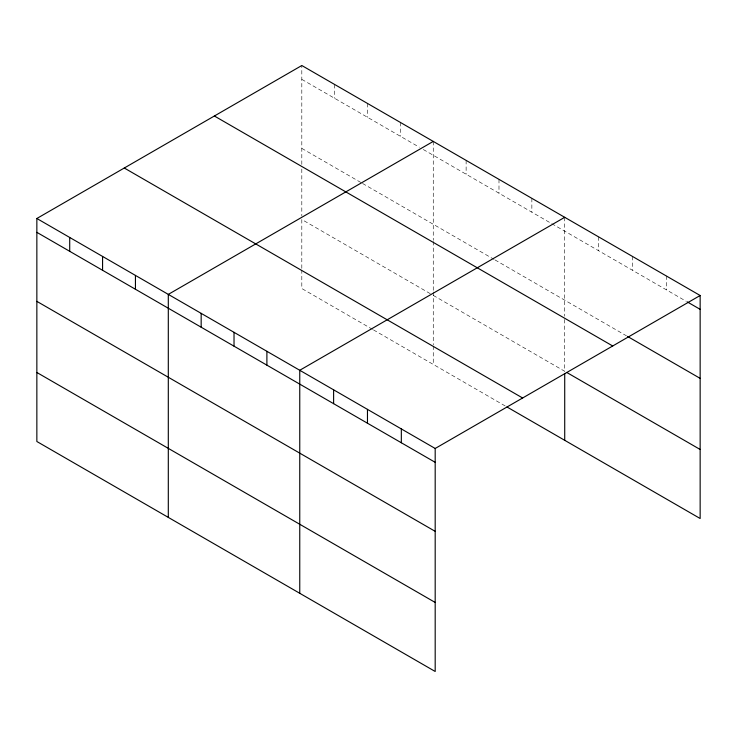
<?xml version="1.0" encoding="UTF-8"?>
<svg xmlns="http://www.w3.org/2000/svg" width="737" height="737" viewBox="0 0 737 737"><rect width="100%" height="100%" fill="white"/><g stroke="black" fill="none" stroke-linecap="round" stroke-linejoin="round"><path stroke-width="0.55" stroke-dasharray="3.69 2.76" d="M301.811 164.443L301.811 65.519M301.811 79.366L419.325 147.207M423.305 149.51L550.769 223.099M551.764 223.67L686.211 301.295M301.811 148.386L361.563 182.887M362.558 183.458L494.011 259.35M495.006 259.931L626.459 335.823M430.279 293.667L301.811 219.506L301.811 268.968M433.264 295.399L564.717 371.291L564.717 317.38M372.517 329.347L301.811 288.526L301.811 270.12M373.512 329.927L505.96 406.391M666.294 275.951L666.294 289.798M632.429 256.402L632.429 270.249M598.573 236.853L598.573 250.7M564.717 217.304L564.717 316.228M531.856 198.336L531.856 212.173M498.986 179.358L498.986 193.205M466.125 160.39L466.125 174.227M433.264 141.412L433.264 240.336M433.264 241.487L433.264 290.811M433.264 291.953L433.264 344.861M433.264 346.012L433.264 364.419M400.403 122.443L400.403 136.281M367.533 103.466L367.533 117.312M334.672 84.497L334.672 98.334M301.811 169.031L301.811 216.061"/><path stroke-width="1.11" d="M435.189 531.34L435.189 448.474L36.85 218.493L36.85 441.5L435.189 671.481L435.189 531.34L36.85 301.359M506.955 406.962L700.15 518.507L700.15 295.5L301.811 65.519L36.85 218.493M433.264 141.412L168.303 294.385L168.303 517.392M564.717 217.304L299.756 370.278L299.756 593.285M435.189 448.474L700.15 295.5M687.206 301.866L700.15 309.337M627.454 336.394L700.15 378.367M214.375 116.004L612.714 345.985M566.707 372.434L700.15 449.478M124.286 168.018L522.625 397.989M36.85 232.339L435.189 462.311M36.85 372.48L435.189 602.451M564.717 373.585L564.717 440.311M401.333 428.925L401.333 442.771M367.468 409.376L367.468 423.222M333.612 389.827L333.612 403.673M266.895 351.309L266.895 365.147M234.025 332.332L234.025 346.178M201.164 313.363L201.164 327.2M135.442 275.417L135.442 289.254M102.572 256.439L102.572 270.286M69.711 237.471L69.711 251.308"/></g></svg>
